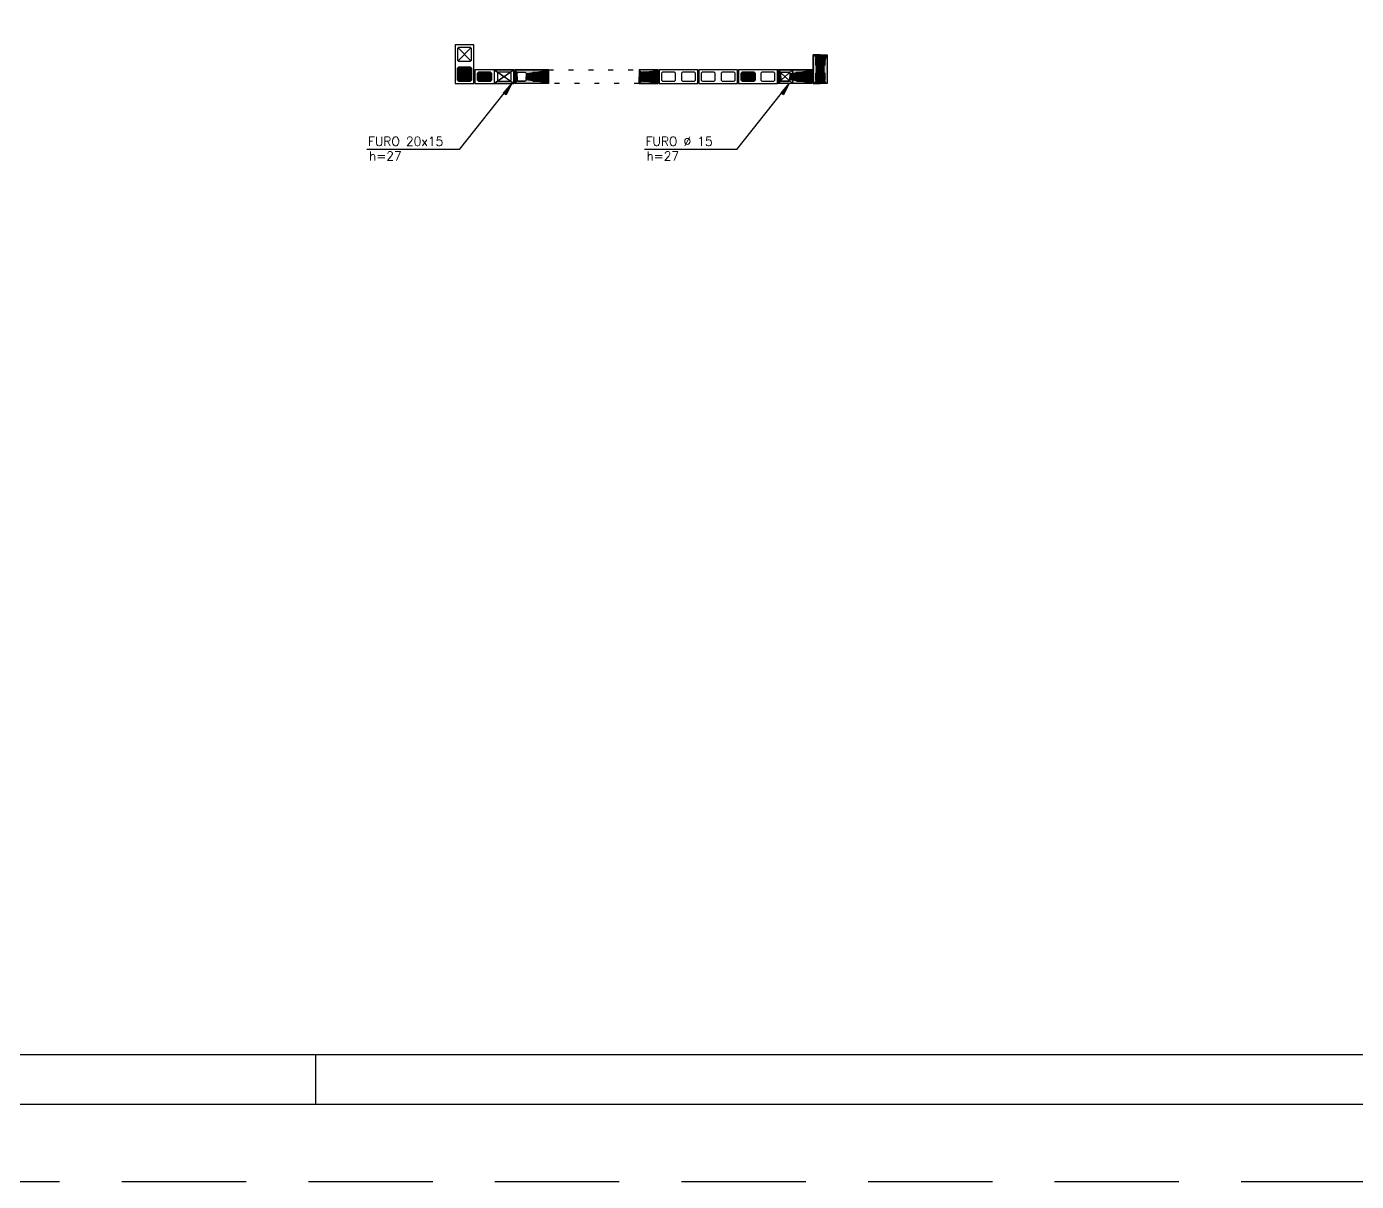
# Model space of a CAD drawing. Extents: x -1 to 122, y -1 to 61.
# Drawn here: x 68.27 to 95, y -1.45 to 21.76 of the extents above; entities that cross this region are included whole.
import ezdxf

# ---------------------------------------------------------------- set-up
doc = ezdxf.new("R2010")
doc.units = 0
doc.header["$MEASUREMENT"] = 0
for name, pattern in [('ESTILO_TQS_0001', [0.45, 0.3, -0.15]), ('ESTILO_TQS_0002', [0.4, 0.1, -0.3]), ('HIDDEN', [0.375, 0.25, -0.125])]:
    doc.linetypes.add(name, pattern=pattern)
doc.layers.get('0').update_dxf_attribs({"linetype": 'CONTINUOUS'})
doc.layers.get('Defpoints').update_dxf_attribs({"linetype": 'CONTINUOUS'})
for name, color, linetype in [('ARQ_FOLHA', 7, 'CONTINUOUS'), ('PENA_01', 1, 'CONTINUOUS'), ('PENA_02', 2, 'CONTINUOUS'), ('PENA_03', 3, 'CONTINUOUS'), ('PENA_11', 252, 'CONTINUOUS'), ('PENA_21', 100, 'CONTINUOUS'), ('PENA_23', 50, 'CONTINUOUS'), ('PENA_27', 21, 'CONTINUOUS')]:
    doc.layers.add(name, color=color, linetype=linetype)
doc.styles.get("Standard").update_dxf_attribs({"font": 'ROMANS.SHX'})

# ---------------------------------------------------------------- blocks, each defined once
blk = doc.blocks.new('FOLHA A1+1 - 1102 X 594')
at = {"layer": 'ARQ_FOLHA', "color": 1}
blk.add_line((-457, 0), (-457, 10), dxfattribs=at)
for points in [[(-1189, 0), (0, 0), (0, 594), (-1189, 594)], [(-1164, 10), (-10, 10), (-10, 584), (-1164, 584)]]:
    blk.add_lwpolyline(points, close=True, dxfattribs=at)
at = {"layer": 'Defpoints', "color": 8, "linetype": 'HIDDEN', "ltscale": 100}
blk.add_lwpolyline([(-1208.5, 609.5), (-1208.5, -15.5), (19.5, -15.5), (19.5, 609.5)], close=True, dxfattribs=at)

msp = doc.modelspace()

# ---------------------------------------------------------------- linework, layer by layer
at = {"layer": 'PENA_01', "linetype": 'Continuous'}
for p, q in [((77.205, 21.336), (76.945, 21.076)), ((77.205, 21.076), (76.945, 21.336)), ((77.205, 20.676), (76.945, 20.936)), ((77.205, 20.936), (76.945, 20.676))]:
    msp.add_line(p, q, dxfattribs=at)
at = {"layer": 'PENA_01', "linetype": 'ESTILO_TQS_0001'}
for points in [[(84.155, 20.966), (84.135, 20.986), (84.135, 21.126), (84.155, 21.146), (84.295, 21.146), (84.315, 21.126), (84.315, 20.986), (84.295, 20.966), (84.155, 20.966)], [(84.155, 20.666), (84.135, 20.686), (84.135, 20.826), (84.155, 20.846), (84.295, 20.846), (84.315, 20.826), (84.315, 20.686), (84.295, 20.666), (84.155, 20.666)]]:
    msp.add_lwpolyline(points, dxfattribs=at)
at = {"layer": 'PENA_01', "linetype": 'Continuous'}
for points in [[(77.615, 20.826), (77.595, 20.846), (77.355, 20.846), (77.335, 20.826), (77.335, 20.686), (77.355, 20.666), (77.595, 20.666), (77.615, 20.686), (77.615, 20.826)], [(78.015, 20.826), (77.995, 20.846), (77.755, 20.846), (77.735, 20.826), (77.735, 20.686), (77.755, 20.666), (77.995, 20.666), (78.015, 20.686), (78.015, 20.826)], [(78.155, 20.846), (78.295, 20.846), (78.315, 20.826), (78.315, 20.686), (78.295, 20.666), (78.155, 20.666), (78.135, 20.686), (78.135, 20.826), (78.155, 20.846)], [(78.455, 20.846), (78.695, 20.846), (78.715, 20.826), (78.715, 20.686), (78.695, 20.666), (78.455, 20.666), (78.435, 20.686), (78.435, 20.826), (78.455, 20.846)], [(80.655, 20.666), (80.895, 20.666), (80.915, 20.686), (80.915, 20.826), (80.895, 20.846), (80.655, 20.846), (80.635, 20.826), (80.635, 20.686), (80.655, 20.666)], [(81.315, 20.826), (81.295, 20.846), (81.055, 20.846), (81.035, 20.826), (81.035, 20.686), (81.055, 20.666), (81.295, 20.666), (81.315, 20.686), (81.315, 20.826)], [(81.715, 20.826), (81.695, 20.846), (81.455, 20.846), (81.435, 20.826), (81.435, 20.686), (81.455, 20.666), (81.695, 20.666), (81.715, 20.686), (81.715, 20.826)], [(82.115, 20.826), (82.095, 20.846), (81.855, 20.846), (81.835, 20.826), (81.835, 20.686), (81.855, 20.666), (82.095, 20.666), (82.115, 20.686), (82.115, 20.826)], [(82.515, 20.826), (82.495, 20.846), (82.255, 20.846), (82.235, 20.826), (82.235, 20.686), (82.255, 20.666), (82.495, 20.666), (82.515, 20.686), (82.515, 20.826)], [(82.915, 20.826), (82.895, 20.846), (82.655, 20.846), (82.635, 20.826), (82.635, 20.686), (82.655, 20.666), (82.895, 20.666), (82.915, 20.686), (82.915, 20.826)], [(83.315, 20.826), (83.295, 20.846), (83.055, 20.846), (83.035, 20.826), (83.035, 20.686), (83.055, 20.666), (83.295, 20.666), (83.315, 20.686), (83.315, 20.826)], [(83.455, 20.846), (83.595, 20.846), (83.615, 20.826), (83.615, 20.686), (83.595, 20.666), (83.455, 20.666), (83.435, 20.686), (83.435, 20.826), (83.455, 20.846)], [(83.755, 20.846), (83.995, 20.846), (84.015, 20.826), (84.015, 20.686), (83.995, 20.666), (83.755, 20.666), (83.735, 20.686), (83.735, 20.826), (83.755, 20.846)]]:
    msp.add_lwpolyline(points, dxfattribs=at)
at = {"layer": 'PENA_02', "linetype": 'Continuous'}
for points in [[(76.885, 21.396), (76.885, 20.616), (77.265, 20.616), (77.265, 21.396), (76.885, 21.396)], [(84.085, 20.616), (84.085, 21.196), (84.365, 21.196), (84.365, 20.616), (84.085, 20.616)], [(78.065, 20.896), (77.285, 20.896), (77.285, 20.616), (78.065, 20.616), (78.065, 20.896)], [(78.085, 20.896), (78.765, 20.896), (78.765, 20.616), (78.085, 20.616), (78.085, 20.896)], [(80.585, 20.616), (80.965, 20.616), (80.965, 20.896), (80.585, 20.896), (80.585, 20.616)], [(81.765, 20.896), (80.985, 20.896), (80.985, 20.616), (81.765, 20.616), (81.765, 20.896)], [(82.565, 20.896), (81.785, 20.896), (81.785, 20.616), (82.565, 20.616), (82.565, 20.896)], [(83.365, 20.896), (82.585, 20.896), (82.585, 20.616), (83.365, 20.616), (83.365, 20.896)], [(83.385, 20.896), (84.065, 20.896), (84.065, 20.616), (83.385, 20.616), (83.385, 20.896)]]:
    msp.add_lwpolyline(points, dxfattribs=at)
at = {"layer": 'PENA_02', "linetype": 'ESTILO_TQS_0001'}
for points in [[(76.955, 21.346), (76.935, 21.326), (76.935, 21.086), (76.955, 21.066), (77.195, 21.066), (77.215, 21.086), (77.215, 21.326), (77.195, 21.346), (76.955, 21.346)], [(76.955, 20.946), (76.935, 20.926), (76.935, 20.686), (76.955, 20.666), (77.195, 20.666), (77.215, 20.686), (77.215, 20.926), (77.195, 20.946), (76.955, 20.946)]]:
    msp.add_lwpolyline(points, dxfattribs=at)
at = {"layer": 'PENA_03', "linetype": 'Continuous'}
for p, q in [((77.674, 20.897), (78.074, 20.617)), ((78.074, 20.897), (77.674, 20.617)), ((77.675, 20.897), (78.075, 20.617)), ((78.075, 20.897), (77.675, 20.617)), ((83.365, 20.897), (83.665, 20.617)), ((83.665, 20.897), (83.365, 20.617)), ((76.971, 19.294), (78.025, 20.616)), ((82.55, 19.294), (83.604, 20.616)), ((76.971, 19.294), (75.113, 19.294)), ((82.55, 19.294), (80.692, 19.294))]:
    msp.add_line(p, q, dxfattribs=at)
for points in [[(84.295, 21.146), (84.315, 21.126), (84.315, 20.986), (84.295, 20.966), (84.155, 20.966), (84.135, 20.986), (84.135, 21.126), (84.155, 21.146), (84.295, 21.146)], [(77.195, 20.946), (77.215, 20.926), (77.215, 20.686), (77.195, 20.666), (76.955, 20.666), (76.935, 20.686), (76.935, 20.926), (76.955, 20.946), (77.195, 20.946)], [(77.675, 20.897), (78.075, 20.897), (78.075, 20.617), (77.675, 20.617), (77.675, 20.897)], [(83.365, 20.897), (83.665, 20.897), (83.665, 20.617), (83.365, 20.617), (83.365, 20.897)], [(77.615, 20.686), (77.595, 20.666), (77.355, 20.666), (77.335, 20.686), (77.335, 20.826), (77.355, 20.846), (77.595, 20.846), (77.615, 20.826), (77.615, 20.686)], [(78.025, 20.616), (77.91, 20.392), (77.862, 20.424), (78.025, 20.616)], [(78.715, 20.686), (78.695, 20.666), (78.455, 20.666), (78.435, 20.686), (78.435, 20.826), (78.455, 20.846), (78.695, 20.846), (78.715, 20.826), (78.715, 20.686)], [(80.915, 20.686), (80.895, 20.666), (80.655, 20.666), (80.635, 20.686), (80.635, 20.826), (80.655, 20.846), (80.895, 20.846), (80.915, 20.826), (80.915, 20.686)], [(82.915, 20.686), (82.895, 20.666), (82.655, 20.666), (82.635, 20.686), (82.635, 20.826), (82.655, 20.846), (82.895, 20.846), (82.915, 20.826), (82.915, 20.686)], [(83.604, 20.616), (83.489, 20.392), (83.441, 20.424), (83.604, 20.616)], [(84.015, 20.686), (83.995, 20.666), (83.755, 20.666), (83.735, 20.686), (83.735, 20.826), (83.755, 20.846), (83.995, 20.846), (84.015, 20.826), (84.015, 20.686)], [(84.295, 20.846), (84.315, 20.826), (84.315, 20.686), (84.295, 20.666), (84.155, 20.666), (84.135, 20.686), (84.135, 20.826), (84.155, 20.846), (84.295, 20.846)]]:
    msp.add_lwpolyline(points, dxfattribs=at)
at = {"layer": 'PENA_03', "linetype": 'ESTILO_TQS_0002'}
msp.add_lwpolyline([(78.765, 20.896), (80.585, 20.896), (80.585, 20.616), (78.765, 20.616), (78.765, 20.896)], dxfattribs=at)
at = {"layer": 'PENA_03', "linetype": 'Continuous'}
for centre in [(84.225, 21.056), (77.075, 20.806), (77.475, 20.756), (78.575, 20.756), (80.775, 20.756), (82.775, 20.756), (83.875, 20.756), (84.225, 20.756)]:
    msp.add_circle(centre, 0.04, dxfattribs=at)
for points in [[(84.265, 21.056), (84.205, 21.091), (84.187, 21.07)], [(84.265, 21.056), (84.187, 21.07), (84.187, 21.042)], [(84.265, 21.056), (84.187, 21.042), (84.205, 21.021)], [(84.265, 21.056), (84.232, 21.095), (84.205, 21.091)], [(84.265, 21.056), (84.205, 21.021), (84.232, 21.017)], [(84.265, 21.056), (84.256, 21.082), (84.232, 21.095)], [(84.265, 21.056), (84.232, 21.017), (84.256, 21.03)], [(84.265, 21.056), (84.256, 21.03), (84.265, 21.056)], [(77.115, 20.806), (77.055, 20.841), (77.037, 20.82)], [(77.115, 20.806), (77.037, 20.82), (77.037, 20.792)], [(77.115, 20.806), (77.037, 20.792), (77.055, 20.771)], [(77.115, 20.806), (77.082, 20.845), (77.055, 20.841)], [(77.115, 20.806), (77.055, 20.771), (77.082, 20.767)], [(77.115, 20.806), (77.106, 20.832), (77.082, 20.845)], [(77.115, 20.806), (77.082, 20.767), (77.106, 20.78)], [(77.115, 20.806), (77.106, 20.78), (77.115, 20.806)], [(77.515, 20.756), (77.455, 20.791), (77.437, 20.77)], [(77.515, 20.756), (77.437, 20.77), (77.437, 20.742)], [(77.515, 20.756), (77.437, 20.742), (77.455, 20.721)], [(77.515, 20.756), (77.482, 20.795), (77.455, 20.791)], [(77.515, 20.756), (77.455, 20.721), (77.482, 20.717)], [(77.515, 20.756), (77.506, 20.782), (77.482, 20.795)], [(77.515, 20.756), (77.482, 20.717), (77.506, 20.73)], [(77.515, 20.756), (77.506, 20.73), (77.515, 20.756)], [(78.025, 20.616), (77.91, 20.392), (77.862, 20.424)], [(78.025, 20.616), (77.862, 20.424), (78.025, 20.616)], [(78.615, 20.756), (78.555, 20.791), (78.537, 20.77)], [(78.615, 20.756), (78.537, 20.77), (78.537, 20.742)], [(78.615, 20.756), (78.537, 20.742), (78.555, 20.721)], [(78.615, 20.756), (78.582, 20.795), (78.555, 20.791)], [(78.615, 20.756), (78.555, 20.721), (78.582, 20.717)], [(78.615, 20.756), (78.606, 20.782), (78.582, 20.795)], [(78.615, 20.756), (78.582, 20.717), (78.606, 20.73)], [(78.615, 20.756), (78.606, 20.73), (78.615, 20.756)], [(80.815, 20.756), (80.755, 20.791), (80.737, 20.77)], [(80.815, 20.756), (80.737, 20.77), (80.737, 20.742)], [(80.815, 20.756), (80.737, 20.742), (80.755, 20.721)], [(80.815, 20.756), (80.782, 20.795), (80.755, 20.791)], [(80.815, 20.756), (80.755, 20.721), (80.782, 20.717)], [(80.815, 20.756), (80.806, 20.782), (80.782, 20.795)], [(80.815, 20.756), (80.782, 20.717), (80.806, 20.73)], [(80.815, 20.756), (80.806, 20.73), (80.815, 20.756)], [(82.815, 20.756), (82.755, 20.791), (82.737, 20.77)], [(82.815, 20.756), (82.737, 20.77), (82.737, 20.742)], [(82.815, 20.756), (82.737, 20.742), (82.755, 20.721)], [(82.815, 20.756), (82.782, 20.795), (82.755, 20.791)], [(82.815, 20.756), (82.755, 20.721), (82.782, 20.717)], [(82.815, 20.756), (82.806, 20.782), (82.782, 20.795)], [(82.815, 20.756), (82.782, 20.717), (82.806, 20.73)], [(82.815, 20.756), (82.806, 20.73), (82.815, 20.756)], [(83.604, 20.616), (83.489, 20.392), (83.441, 20.424)], [(83.604, 20.616), (83.441, 20.424), (83.604, 20.616)], [(83.915, 20.756), (83.855, 20.791), (83.837, 20.77)], [(83.915, 20.756), (83.837, 20.77), (83.837, 20.742)], [(83.915, 20.756), (83.837, 20.742), (83.855, 20.721)], [(83.915, 20.756), (83.882, 20.795), (83.855, 20.791)], [(83.915, 20.756), (83.855, 20.721), (83.882, 20.717)], [(83.915, 20.756), (83.906, 20.782), (83.882, 20.795)], [(83.915, 20.756), (83.882, 20.717), (83.906, 20.73)], [(83.915, 20.756), (83.906, 20.73), (83.915, 20.756)], [(84.265, 20.756), (84.205, 20.791), (84.187, 20.77)], [(84.265, 20.756), (84.187, 20.77), (84.187, 20.742)], [(84.265, 20.756), (84.187, 20.742), (84.205, 20.721)], [(84.265, 20.756), (84.232, 20.795), (84.205, 20.791)], [(84.265, 20.756), (84.205, 20.721), (84.232, 20.717)], [(84.265, 20.756), (84.256, 20.782), (84.232, 20.795)], [(84.265, 20.756), (84.232, 20.717), (84.256, 20.73)], [(84.265, 20.756), (84.256, 20.73), (84.265, 20.756)]]:
    msp.add_solid(points, dxfattribs=at)
at = {"layer": 'PENA_11', "linetype": 'Continuous'}
for points in [[(84.295, 21.146), (84.155, 20.966), (84.135, 20.986)], [(84.295, 21.146), (84.135, 20.986), (84.135, 21.126)], [(84.295, 21.146), (84.135, 21.126), (84.155, 21.146)], [(84.295, 21.146), (84.295, 20.966), (84.155, 20.966)], [(84.295, 21.146), (84.155, 21.146), (84.295, 21.146)], [(84.295, 21.146), (84.315, 21.126), (84.315, 20.986)], [(84.295, 21.146), (84.315, 20.986), (84.295, 20.966)], [(77.195, 20.946), (76.955, 20.666), (76.935, 20.686)], [(77.195, 20.946), (76.935, 20.686), (76.935, 20.926)], [(77.195, 20.946), (76.935, 20.926), (76.955, 20.946)], [(77.195, 20.946), (77.195, 20.666), (76.955, 20.666)], [(77.195, 20.946), (76.955, 20.946), (77.195, 20.946)], [(77.195, 20.946), (77.215, 20.926), (77.215, 20.686)], [(77.195, 20.946), (77.215, 20.686), (77.195, 20.666)], [(77.615, 20.686), (77.335, 20.826), (77.355, 20.846)], [(77.615, 20.686), (77.335, 20.686), (77.335, 20.826)], [(77.615, 20.686), (77.355, 20.666), (77.335, 20.686)], [(77.615, 20.686), (77.355, 20.846), (77.595, 20.846)], [(77.615, 20.686), (77.595, 20.666), (77.355, 20.666)], [(77.615, 20.686), (77.595, 20.846), (77.615, 20.826)], [(77.615, 20.686), (77.615, 20.826), (77.615, 20.686)], [(78.715, 20.686), (78.435, 20.826), (78.455, 20.846)], [(78.715, 20.686), (78.435, 20.686), (78.435, 20.826)], [(78.715, 20.686), (78.455, 20.666), (78.435, 20.686)], [(78.715, 20.686), (78.455, 20.846), (78.695, 20.846)], [(78.715, 20.686), (78.695, 20.666), (78.455, 20.666)], [(78.715, 20.686), (78.695, 20.846), (78.715, 20.826)], [(78.715, 20.686), (78.715, 20.826), (78.715, 20.686)], [(80.915, 20.686), (80.635, 20.826), (80.655, 20.846)], [(80.915, 20.686), (80.635, 20.686), (80.635, 20.826)], [(80.915, 20.686), (80.655, 20.666), (80.635, 20.686)], [(80.915, 20.686), (80.655, 20.846), (80.895, 20.846)], [(80.915, 20.686), (80.895, 20.666), (80.655, 20.666)], [(80.915, 20.686), (80.895, 20.846), (80.915, 20.826)], [(80.915, 20.686), (80.915, 20.826), (80.915, 20.686)], [(82.915, 20.686), (82.635, 20.826), (82.655, 20.846)], [(82.915, 20.686), (82.635, 20.686), (82.635, 20.826)], [(82.915, 20.686), (82.655, 20.666), (82.635, 20.686)], [(82.915, 20.686), (82.655, 20.846), (82.895, 20.846)], [(82.915, 20.686), (82.895, 20.666), (82.655, 20.666)], [(82.915, 20.686), (82.895, 20.846), (82.915, 20.826)], [(82.915, 20.686), (82.915, 20.826), (82.915, 20.686)], [(84.015, 20.686), (83.735, 20.826), (83.755, 20.846)], [(84.015, 20.686), (83.735, 20.686), (83.735, 20.826)], [(84.015, 20.686), (83.755, 20.666), (83.735, 20.686)], [(84.015, 20.686), (83.755, 20.846), (83.995, 20.846)], [(84.015, 20.686), (83.995, 20.666), (83.755, 20.666)], [(84.015, 20.686), (83.995, 20.846), (84.015, 20.826)], [(84.015, 20.686), (84.015, 20.826), (84.015, 20.686)], [(84.295, 20.846), (84.155, 20.666), (84.135, 20.686)], [(84.295, 20.846), (84.135, 20.686), (84.135, 20.826)], [(84.295, 20.846), (84.135, 20.826), (84.155, 20.846)], [(84.295, 20.846), (84.295, 20.666), (84.155, 20.666)], [(84.295, 20.846), (84.155, 20.846), (84.295, 20.846)], [(84.295, 20.846), (84.315, 20.826), (84.315, 20.686)], [(84.295, 20.846), (84.315, 20.686), (84.295, 20.666)]]:
    msp.add_solid(points, dxfattribs=at)
at = {"layer": 'PENA_21', "linetype": 'Continuous'}
for points in [[(78.085, 20.756), (78.135, 20.756), (78.135, 20.826), (78.155, 20.846), (78.295, 20.846), (78.315, 20.826), (78.315, 20.756), (78.435, 20.756), (78.435, 20.826), (78.455, 20.846), (78.695, 20.846), (78.715, 20.826), (78.715, 20.756), (78.765, 20.756), (78.765, 20.896), (78.085, 20.896), (78.085, 20.756)], [(83.385, 20.756), (83.435, 20.756), (83.435, 20.826), (83.455, 20.846), (83.595, 20.846), (83.615, 20.826), (83.615, 20.756), (83.735, 20.756), (83.735, 20.826), (83.755, 20.846), (83.995, 20.846), (84.015, 20.826), (84.015, 20.756), (84.065, 20.756), (84.065, 20.896), (83.385, 20.896), (83.385, 20.756)], [(78.085, 20.756), (78.135, 20.756), (78.135, 20.686), (78.155, 20.666), (78.295, 20.666), (78.315, 20.686), (78.315, 20.756), (78.435, 20.756), (78.435, 20.686), (78.455, 20.666), (78.695, 20.666), (78.715, 20.686), (78.715, 20.756), (78.765, 20.756), (78.765, 20.616), (78.085, 20.616), (78.085, 20.756)], [(83.385, 20.756), (83.435, 20.756), (83.435, 20.686), (83.455, 20.666), (83.595, 20.666), (83.615, 20.686), (83.615, 20.756), (83.735, 20.756), (83.735, 20.686), (83.755, 20.666), (83.995, 20.666), (84.015, 20.686), (84.015, 20.756), (84.065, 20.756), (84.065, 20.616), (83.385, 20.616), (83.385, 20.756)]]:
    msp.add_lwpolyline(points, dxfattribs=at)
for points in [[(78.765, 20.896), (78.085, 20.896), (78.155, 20.846)], [(78.085, 20.896), (78.085, 20.756), (78.135, 20.756)], [(78.085, 20.896), (78.135, 20.756), (78.135, 20.826)], [(78.085, 20.896), (78.135, 20.826), (78.155, 20.846)], [(78.765, 20.896), (78.155, 20.846), (78.295, 20.846)], [(78.765, 20.896), (78.295, 20.846), (78.315, 20.826)], [(78.765, 20.896), (78.315, 20.826), (78.455, 20.846)], [(78.765, 20.896), (78.455, 20.846), (78.695, 20.846)], [(78.765, 20.896), (78.695, 20.846), (78.715, 20.826)], [(78.765, 20.896), (78.715, 20.826), (78.765, 20.756)], [(84.065, 20.896), (83.385, 20.896), (83.455, 20.846)], [(83.385, 20.896), (83.385, 20.756), (83.435, 20.756)], [(83.385, 20.896), (83.435, 20.756), (83.435, 20.826)], [(83.385, 20.896), (83.435, 20.826), (83.455, 20.846)], [(84.065, 20.896), (83.455, 20.846), (83.595, 20.846)], [(84.065, 20.896), (83.595, 20.846), (83.615, 20.826)], [(84.065, 20.896), (83.615, 20.826), (83.755, 20.846)], [(84.065, 20.896), (83.755, 20.846), (83.995, 20.846)], [(84.065, 20.896), (83.995, 20.846), (84.015, 20.826)], [(84.065, 20.896), (84.015, 20.826), (84.065, 20.756)], [(78.085, 20.616), (78.085, 20.756), (78.135, 20.756)], [(78.085, 20.616), (78.135, 20.756), (78.135, 20.686)], [(78.085, 20.616), (78.135, 20.686), (78.155, 20.666)], [(78.765, 20.616), (78.085, 20.616), (78.155, 20.666)], [(78.765, 20.616), (78.155, 20.666), (78.295, 20.666)], [(78.765, 20.616), (78.295, 20.666), (78.315, 20.686)], [(78.315, 20.826), (78.435, 20.826), (78.455, 20.846)], [(78.315, 20.826), (78.315, 20.756), (78.435, 20.756)], [(78.315, 20.826), (78.435, 20.756), (78.435, 20.826)], [(78.315, 20.686), (78.315, 20.756), (78.435, 20.756)], [(78.315, 20.686), (78.435, 20.756), (78.435, 20.686)], [(78.765, 20.616), (78.315, 20.686), (78.455, 20.666)], [(78.315, 20.686), (78.435, 20.686), (78.455, 20.666)], [(78.765, 20.616), (78.455, 20.666), (78.695, 20.666)], [(78.765, 20.616), (78.695, 20.666), (78.715, 20.686)], [(78.765, 20.756), (78.715, 20.826), (78.715, 20.756)], [(78.765, 20.616), (78.715, 20.686), (78.765, 20.756)], [(78.765, 20.756), (78.715, 20.686), (78.715, 20.756)], [(83.385, 20.616), (83.385, 20.756), (83.435, 20.756)], [(83.385, 20.616), (83.435, 20.756), (83.435, 20.686)], [(83.385, 20.616), (83.435, 20.686), (83.455, 20.666)], [(84.065, 20.616), (83.385, 20.616), (83.455, 20.666)], [(84.065, 20.616), (83.455, 20.666), (83.595, 20.666)], [(84.065, 20.616), (83.595, 20.666), (83.615, 20.686)], [(83.615, 20.826), (83.735, 20.826), (83.755, 20.846)], [(83.615, 20.826), (83.615, 20.756), (83.735, 20.756)], [(83.615, 20.826), (83.735, 20.756), (83.735, 20.826)], [(83.615, 20.686), (83.615, 20.756), (83.735, 20.756)], [(83.615, 20.686), (83.735, 20.756), (83.735, 20.686)], [(84.065, 20.616), (83.615, 20.686), (83.755, 20.666)], [(83.615, 20.686), (83.735, 20.686), (83.755, 20.666)], [(84.065, 20.616), (83.755, 20.666), (83.995, 20.666)], [(84.065, 20.616), (83.995, 20.666), (84.015, 20.686)], [(84.065, 20.756), (84.015, 20.826), (84.015, 20.756)], [(84.065, 20.616), (84.015, 20.686), (84.065, 20.756)], [(84.065, 20.756), (84.015, 20.686), (84.015, 20.756)]]:
    msp.add_solid(points, dxfattribs=at)
at = {"layer": 'PENA_23', "linetype": 'Continuous'}
for points in [[(80.915, 20.756), (80.965, 20.756), (80.965, 20.896), (80.585, 20.896), (80.585, 20.756), (80.635, 20.756), (80.635, 20.826), (80.655, 20.846), (80.895, 20.846), (80.915, 20.826), (80.915, 20.756)], [(80.915, 20.756), (80.965, 20.756), (80.965, 20.616), (80.585, 20.616), (80.585, 20.756), (80.635, 20.756), (80.635, 20.686), (80.655, 20.666), (80.895, 20.666), (80.915, 20.686), (80.915, 20.756)]]:
    msp.add_lwpolyline(points, dxfattribs=at)
for points in [[(80.965, 20.896), (80.585, 20.896), (80.655, 20.846)], [(80.585, 20.896), (80.585, 20.756), (80.635, 20.756)], [(80.585, 20.896), (80.635, 20.756), (80.635, 20.826)], [(80.585, 20.896), (80.635, 20.826), (80.655, 20.846)], [(80.965, 20.896), (80.655, 20.846), (80.895, 20.846)], [(80.965, 20.896), (80.895, 20.846), (80.915, 20.826)], [(80.965, 20.896), (80.915, 20.826), (80.965, 20.756)], [(80.585, 20.616), (80.585, 20.756), (80.635, 20.756)], [(80.585, 20.616), (80.635, 20.756), (80.635, 20.686)], [(80.585, 20.616), (80.635, 20.686), (80.655, 20.666)], [(80.965, 20.616), (80.585, 20.616), (80.655, 20.666)], [(80.965, 20.616), (80.655, 20.666), (80.895, 20.666)], [(80.965, 20.616), (80.895, 20.666), (80.915, 20.686)], [(80.965, 20.756), (80.915, 20.826), (80.915, 20.756)], [(80.965, 20.616), (80.915, 20.686), (80.965, 20.756)], [(80.965, 20.756), (80.915, 20.686), (80.915, 20.756)]]:
    msp.add_solid(points, dxfattribs=at)
at = {"layer": 'PENA_27', "linetype": 'Continuous'}
for points in [[(84.085, 21.196), (84.085, 20.616), (84.225, 20.616), (84.225, 20.666), (84.155, 20.666), (84.135, 20.686), (84.135, 20.826), (84.155, 20.846), (84.225, 20.846), (84.225, 20.966), (84.155, 20.966), (84.135, 20.986), (84.135, 21.126), (84.155, 21.146), (84.225, 21.146), (84.225, 21.196), (84.085, 21.196)], [(84.365, 21.196), (84.365, 20.616), (84.225, 20.616), (84.225, 20.666), (84.295, 20.666), (84.315, 20.686), (84.315, 20.826), (84.295, 20.846), (84.225, 20.846), (84.225, 20.966), (84.295, 20.966), (84.315, 20.986), (84.315, 21.126), (84.295, 21.146), (84.225, 21.146), (84.225, 21.196), (84.365, 21.196)]]:
    msp.add_lwpolyline(points, dxfattribs=at)
for points in [[(84.225, 21.196), (84.085, 21.196), (84.155, 21.146)], [(84.155, 21.146), (84.085, 21.196), (84.135, 21.126)], [(84.085, 21.196), (84.135, 20.826), (84.135, 21.126)], [(84.085, 21.196), (84.135, 20.686), (84.135, 20.826)], [(84.085, 20.616), (84.135, 20.686), (84.085, 21.196)], [(84.135, 21.126), (84.135, 20.826), (84.135, 20.986)], [(84.225, 21.146), (84.225, 21.196), (84.155, 21.146)], [(84.295, 21.146), (84.225, 21.146), (84.365, 21.196)], [(84.225, 21.146), (84.225, 21.196), (84.365, 21.196)], [(84.315, 21.126), (84.295, 21.146), (84.365, 21.196)], [(84.315, 20.986), (84.365, 21.196), (84.315, 20.826)], [(84.315, 20.826), (84.365, 21.196), (84.315, 20.686)], [(84.365, 21.196), (84.365, 20.616), (84.315, 20.686)], [(84.315, 20.986), (84.315, 21.126), (84.365, 21.196)], [(84.135, 20.826), (84.155, 20.846), (84.135, 20.986)], [(84.135, 20.986), (84.155, 20.846), (84.155, 20.966)], [(84.155, 20.846), (84.225, 20.846), (84.155, 20.966)], [(84.155, 20.966), (84.225, 20.846), (84.225, 20.966)], [(84.225, 20.846), (84.295, 20.966), (84.295, 20.846)], [(84.225, 20.846), (84.225, 20.966), (84.295, 20.966)], [(84.295, 20.966), (84.315, 20.986), (84.295, 20.846)], [(84.295, 20.846), (84.315, 20.986), (84.315, 20.826)], [(84.085, 20.616), (84.155, 20.666), (84.135, 20.686)], [(84.225, 20.616), (84.155, 20.666), (84.085, 20.616)], [(84.225, 20.616), (84.225, 20.666), (84.155, 20.666)], [(84.365, 20.616), (84.225, 20.616), (84.295, 20.666)], [(84.295, 20.666), (84.225, 20.616), (84.225, 20.666)], [(84.315, 20.686), (84.365, 20.616), (84.295, 20.666)]]:
    msp.add_solid(points, dxfattribs=at)

# ---------------------------------------------------------------- block references
at = {"xscale": 0.09999999999999938, "yscale": 0.09999999999999938, "zscale": 0.09999999999999938}
msp.add_blockref('FOLHA A1+1 - 1102 X 594', (119.786, 0.102), dxfattribs=at)

# ---------------------------------------------------------------- texts
at = {"layer": 'PENA_03', "linetype": 'Continuous'}
for s, p in [('FURO 20x15', (75.135, 19.366)), ('FURO %%c 15', (80.714, 19.366)), ('h=27', (75.154, 19.072)), ('h=27', (80.733, 19.072))]:
    msp.add_text(s, height=0.18, dxfattribs=at).set_placement(p)

doc.saveas('drawing.dxf')
